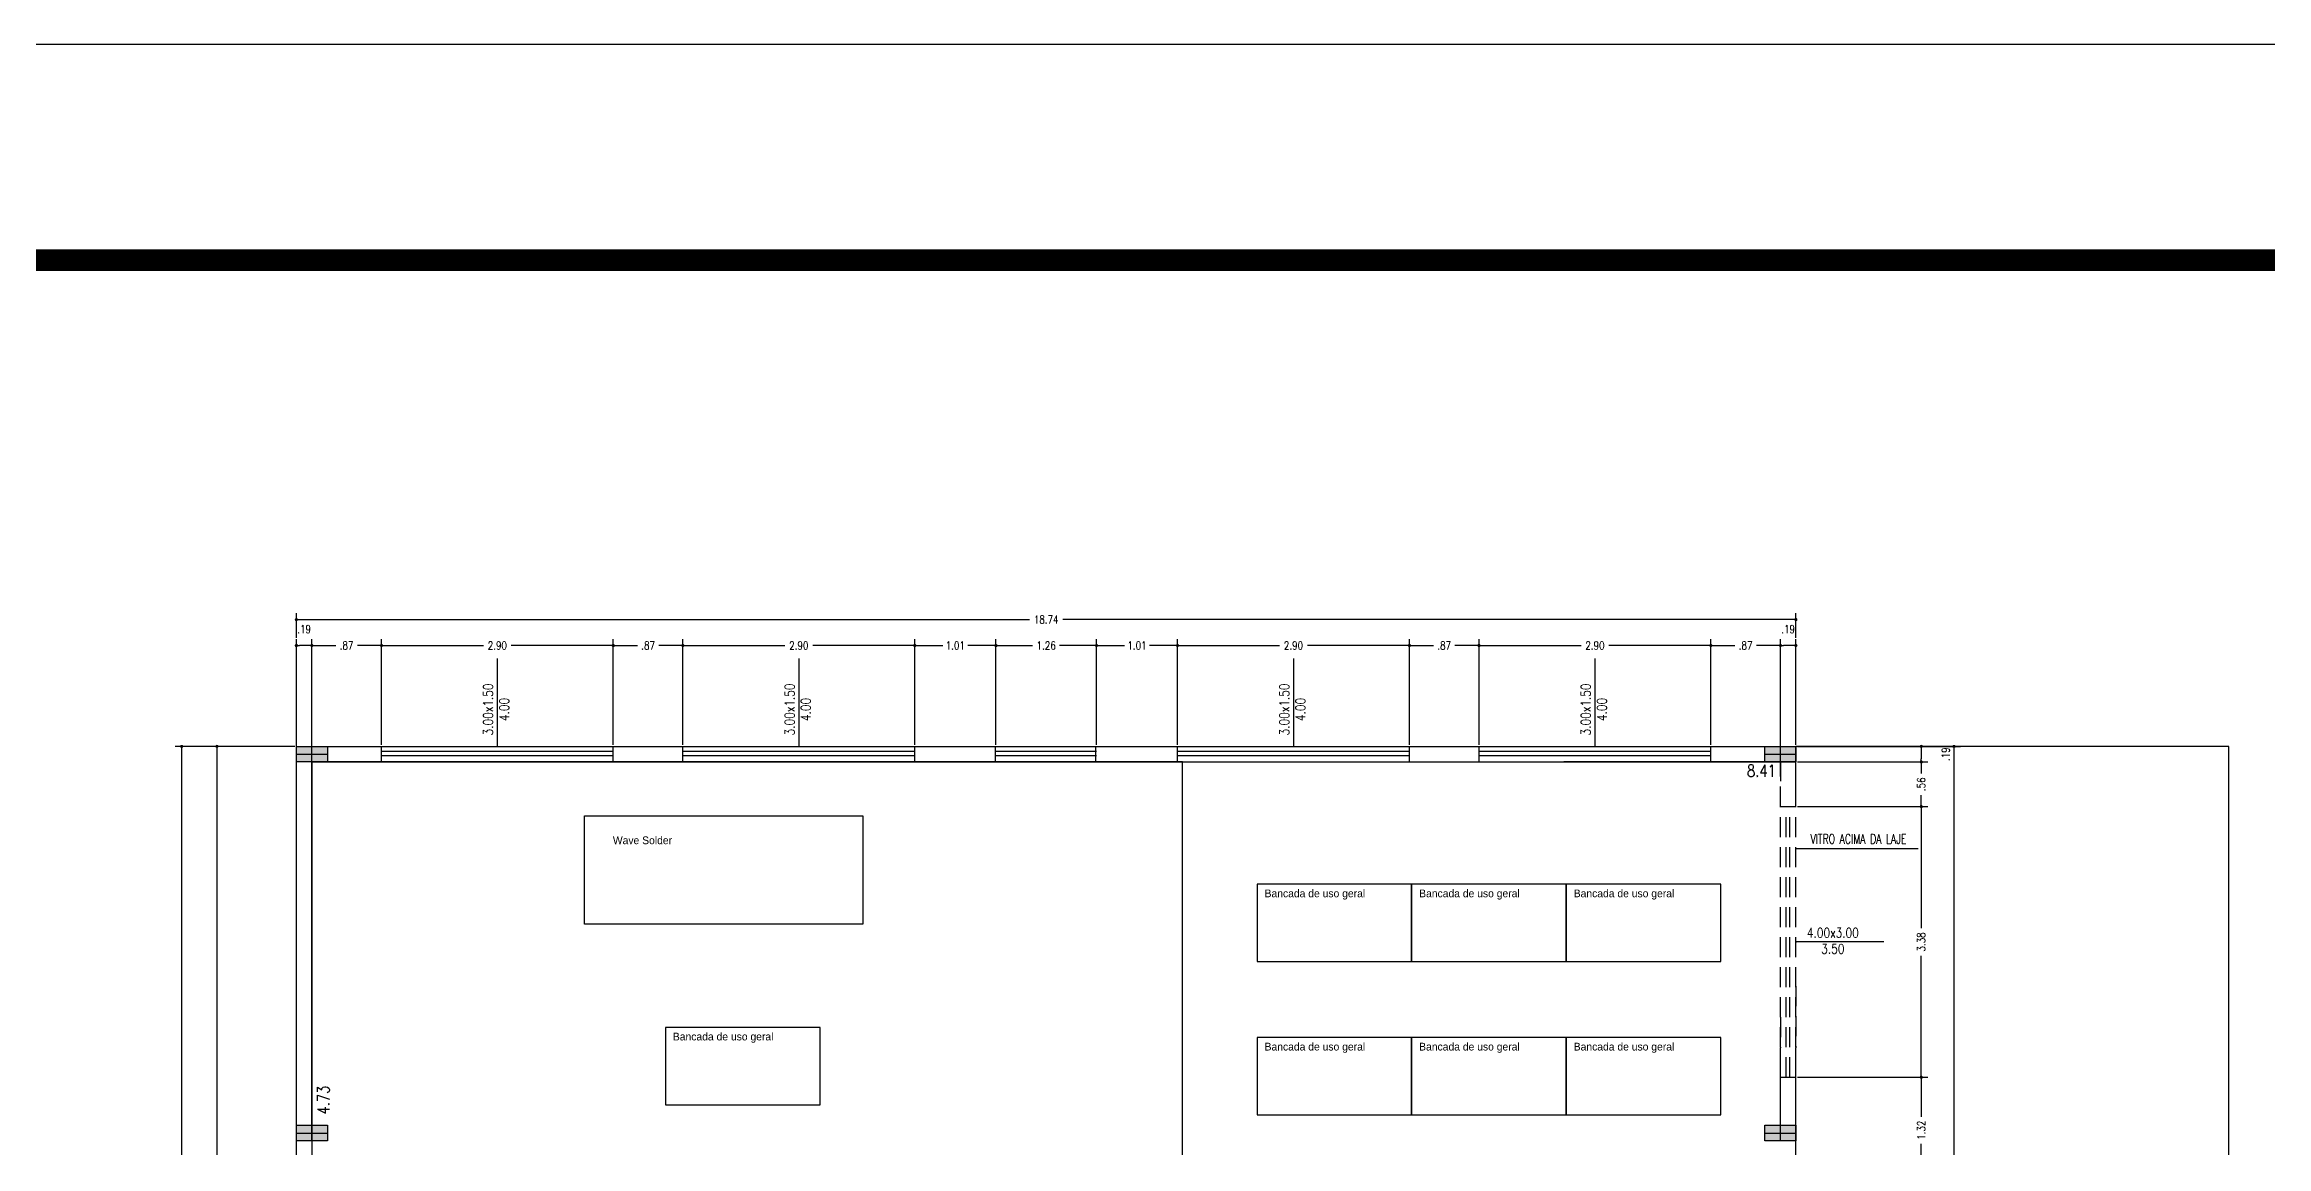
# Model space of a CAD drawing. Extents: x -4780 to 4154, y -1673 to 3208.
# Drawn here: x 884.81 to 912.58, y -439.32 to -425.55 of the extents above; entities that cross this region are included whole.
import ezdxf
from ezdxf.enums import TextEntityAlignment as Align

# ---------------------------------------------------------------- set-up
doc = ezdxf.new("R2010")
doc.units = 0
doc.header["$MEASUREMENT"] = 0
doc.header["$PDMODE"] = 34
doc.linetypes.add('HIDDEN', pattern=[0.375, 0.25, -0.125])
for name, color, linetype in [('ARQ-FOLHA', 7, 'Continuous'), ('COTAS', 5, 'Continuous'), ('FUND-ESTACA20T', 30, 'Continuous'), ('MAQUINAS', 7, 'Continuous'), ('PENA01', 1, 'Continuous'), ('PENA02', 2, 'Continuous'), ('pena06', 4, 'Continuous'), ('VERMELHA', 10, 'Continuous')]:
    doc.layers.add(name, color=color, linetype=linetype)
doc.styles.add('CALIXTO', font='txt')
doc.styles.add('ROMANS', font='romand.shx', dxfattribs={"width": 0.8})
doc.dimstyles.new('CORTE100', dxfattribs={"dimtxt": 0.1, "dimasz": 0.04, "dimexe": 0.08, "dimexo": 0.02, "dimgap": 0.05, "dimtad": 0, "dimzin": 4, "dimdsep": 46, "dimtxsty": 'ROMANS', "dimblk1": 'DOT', "dimblk2": 'DOT', "dimsah": 1, "dimcen": 0.09, "dimclrd": 30, "dimclre": 30, "dimclrt": 5, "dimadec": 0, "dimazin": 0, "dimtfac": 1, "dimtofl": 0, "dimtmove": 2, "dimatfit": 3, "dimldrblk": 'DOT', "dimfxl": 1, "dimtolj": 1, "dimtzin": 0, "dimarcsym": 0})
doc.dimstyles.new('INTERNA', dxfattribs={"dimscale": 0, "dimtxt": 0.15, "dimasz": 0.1, "dimexe": 0.1, "dimexo": 0.16, "dimgap": 0.09, "dimtad": 1, "dimzin": 4, "dimdsep": 46, "dimtxsty": 'ROMANS', "dimblk1": 'OBLIQUE', "dimblk2": 'OBLIQUE', "dimsah": 1, "dimcen": 0.09, "dimse1": 1, "dimse2": 1, "dimsd1": 1, "dimsd2": 1, "dimclrd": 4, "dimclre": 4, "dimadec": 0, "dimazin": 0, "dimtfac": 0.666667, "dimtofl": 0, "dimtmove": 2, "dimatfit": 3, "dimldrblk": 'OBLIQUE', "dimfxl": 1, "dimtolj": 1, "dimtzin": 0, "dimarcsym": 0})

# ---------------------------------------------------------------- blocks, each defined once
blk = doc.blocks.new('DOT')
at = {"layer": 'PENA01', "color": 0, "linetype": 'ByBlock'}
blk.add_line((-0.5, 0), (-1, 0), dxfattribs=at)
at = {"layer": 'PENA01', "color": 0, "linetype": 'ByBlock', "const_width": 0.5}
blk.add_lwpolyline([(-0.25, 0, 1), (0.25, 0, 1)], format="xyb", close=True, dxfattribs=at)
blk = doc.blocks.new('*D466')
at = {"layer": 'COTAS', "color": 30, "linetype": 'Continuous', "lineweight": -2, "transparency": 16777216}
for p, q in [((887.937, -434.325), (886.884, -434.325)), ((886.964, -434.365), (886.964, -448.605)), ((886.964, -463.268), (886.964, -449.029)), ((887.937, -463.308), (886.884, -463.308))]:
    blk.add_line(p, q, dxfattribs=at)
at = {"layer": 'DEFPOINTS', "color": 0, "linetype": 'Continuous', "transparency": 16777216}
for p in [(887.957, -434.325), (886.964, -463.308), (887.957, -463.308)]:
    blk.add_point(p, dxfattribs=at)
at = {"layer": 'COTAS', "color": 30, "linetype": 'Continuous', "lineweight": -2, "transparency": 16777216, "xscale": 0.04, "yscale": 0.04, "zscale": 0.04}
for p, rotation in [((886.964, -434.325), 90), ((886.964, -463.308), 270)]:
    blk.add_blockref('DOT', p, dxfattribs=dict(at, rotation=rotation))
at = {"layer": 'COTAS', "color": 5, "linetype": 'Continuous', "transparency": 16777216, "insert": (886.964, -448.817), "char_height": 0.1, "attachment_point": 5, "rotation": 90, "style": 'ROMANS'}
blk.add_mtext('\\A1;28.98', dxfattribs=at)
blk = doc.blocks.new('*D400')
at = {"color": 30, "linetype": 'Continuous', "lineweight": -2, "transparency": 16777216}
for p, q in [((887.957, -434.498), (887.957, -432.984)), ((888.151, -434.498), (888.151, -432.984)), ((888.111, -433.064), (887.997, -433.064))]:
    blk.add_line(p, q, dxfattribs=at)
at = {"layer": 'DEFPOINTS', "color": 0, "linetype": 'Continuous', "transparency": 16777216}
for p in [(887.957, -433.064), (887.957, -434.518), (888.151, -434.518)]:
    blk.add_point(p, dxfattribs=at)
at = {"color": 30, "linetype": 'Continuous', "lineweight": -2, "transparency": 16777216, "xscale": 0.04, "yscale": 0.04, "zscale": 0.04, "rotation": 180}
blk.add_blockref('DOT', (887.957, -433.064), dxfattribs=at)
at = {"color": 30, "linetype": 'Continuous', "lineweight": -2, "transparency": 16777216, "xscale": 0.04, "yscale": 0.04, "zscale": 0.04}
blk.add_blockref('DOT', (888.151, -433.064), dxfattribs=at)
at = {"color": 5, "linetype": 'Continuous', "transparency": 16777216, "insert": (888.054, -432.859), "char_height": 0.1, "attachment_point": 5, "style": 'ROMANS'}
blk.add_mtext('\\A1;.19', dxfattribs=at)
blk = doc.blocks.new('*D401')
at = {"color": 30, "linetype": 'Continuous', "lineweight": -2, "transparency": 16777216}
for p, q in [((888.151, -434.305), (888.151, -432.984)), ((889.02, -434.305), (889.02, -432.984)), ((888.191, -433.064), (888.451, -433.064)), ((888.98, -433.064), (888.719, -433.064))]:
    blk.add_line(p, q, dxfattribs=at)
at = {"layer": 'DEFPOINTS', "color": 0, "linetype": 'Continuous', "transparency": 16777216}
for p in [(888.151, -433.064), (888.151, -434.325), (889.02, -434.325)]:
    blk.add_point(p, dxfattribs=at)
at = {"color": 30, "linetype": 'Continuous', "lineweight": -2, "transparency": 16777216, "xscale": 0.04, "yscale": 0.04, "zscale": 0.04, "rotation": 180}
blk.add_blockref('DOT', (888.151, -433.064), dxfattribs=at)
at = {"color": 30, "linetype": 'Continuous', "lineweight": -2, "transparency": 16777216, "xscale": 0.04, "yscale": 0.04, "zscale": 0.04}
blk.add_blockref('DOT', (889.02, -433.064), dxfattribs=at)
at = {"color": 5, "linetype": 'Continuous', "transparency": 16777216, "insert": (888.585, -433.064), "char_height": 0.1, "attachment_point": 5, "style": 'ROMANS'}
blk.add_mtext('\\A1;.87', dxfattribs=at)
blk = doc.blocks.new('*D402')
at = {"color": 30, "linetype": 'Continuous', "lineweight": -2, "transparency": 16777216}
for p, q in [((889.02, -434.286), (889.02, -432.984)), ((891.918, -434.286), (891.918, -432.984)), ((889.06, -433.064), (890.295, -433.064)), ((891.878, -433.064), (890.643, -433.064))]:
    blk.add_line(p, q, dxfattribs=at)
at = {"layer": 'DEFPOINTS', "color": 0, "linetype": 'Continuous', "transparency": 16777216}
for p in [(891.918, -433.064), (889.02, -434.306), (891.918, -434.306)]:
    blk.add_point(p, dxfattribs=at)
at = {"color": 30, "linetype": 'Continuous', "lineweight": -2, "transparency": 16777216, "xscale": 0.04, "yscale": 0.04, "zscale": 0.04, "rotation": 180}
blk.add_blockref('DOT', (889.02, -433.064), dxfattribs=at)
at = {"color": 30, "linetype": 'Continuous', "lineweight": -2, "transparency": 16777216, "xscale": 0.04, "yscale": 0.04, "zscale": 0.04}
blk.add_blockref('DOT', (891.918, -433.064), dxfattribs=at)
at = {"color": 5, "linetype": 'Continuous', "transparency": 16777216, "insert": (890.469, -433.064), "char_height": 0.1, "attachment_point": 5, "style": 'ROMANS'}
blk.add_mtext('\\A1;2.90', dxfattribs=at)
blk = doc.blocks.new('*D403')
at = {"color": 30, "linetype": 'Continuous', "lineweight": -2, "transparency": 16777216}
for p, q in [((891.918, -434.305), (891.918, -432.984)), ((892.788, -434.305), (892.788, -432.984)), ((891.958, -433.064), (892.219, -433.064)), ((892.748, -433.064), (892.487, -433.064))]:
    blk.add_line(p, q, dxfattribs=at)
at = {"layer": 'DEFPOINTS', "color": 0, "linetype": 'Continuous', "transparency": 16777216}
for p in [(891.918, -433.064), (891.918, -434.325), (892.788, -434.325)]:
    blk.add_point(p, dxfattribs=at)
at = {"color": 30, "linetype": 'Continuous', "lineweight": -2, "transparency": 16777216, "xscale": 0.04, "yscale": 0.04, "zscale": 0.04, "rotation": 180}
blk.add_blockref('DOT', (891.918, -433.064), dxfattribs=at)
at = {"color": 30, "linetype": 'Continuous', "lineweight": -2, "transparency": 16777216, "xscale": 0.04, "yscale": 0.04, "zscale": 0.04}
blk.add_blockref('DOT', (892.788, -433.064), dxfattribs=at)
at = {"color": 5, "linetype": 'Continuous', "transparency": 16777216, "insert": (892.353, -433.064), "char_height": 0.1, "attachment_point": 5, "style": 'ROMANS'}
blk.add_mtext('\\A1;.87', dxfattribs=at)
blk = doc.blocks.new('*D404')
at = {"color": 30, "linetype": 'Continuous', "lineweight": -2, "transparency": 16777216}
for p, q in [((892.788, -434.305), (892.788, -432.984)), ((895.686, -434.305), (895.686, -432.984)), ((892.828, -433.064), (894.063, -433.064)), ((895.646, -433.064), (894.411, -433.064))]:
    blk.add_line(p, q, dxfattribs=at)
at = {"layer": 'DEFPOINTS', "color": 0, "linetype": 'Continuous', "transparency": 16777216}
for p in [(895.686, -433.064), (892.788, -434.325), (895.686, -434.325)]:
    blk.add_point(p, dxfattribs=at)
at = {"color": 30, "linetype": 'Continuous', "lineweight": -2, "transparency": 16777216, "xscale": 0.04, "yscale": 0.04, "zscale": 0.04, "rotation": 180}
blk.add_blockref('DOT', (892.788, -433.064), dxfattribs=at)
at = {"color": 30, "linetype": 'Continuous', "lineweight": -2, "transparency": 16777216, "xscale": 0.04, "yscale": 0.04, "zscale": 0.04}
blk.add_blockref('DOT', (895.686, -433.064), dxfattribs=at)
at = {"color": 5, "linetype": 'Continuous', "transparency": 16777216, "insert": (894.237, -433.064), "char_height": 0.1, "attachment_point": 5, "style": 'ROMANS'}
blk.add_mtext('\\A1;2.90', dxfattribs=at)
blk = doc.blocks.new('*D405')
at = {"color": 30, "linetype": 'Continuous', "lineweight": -2, "transparency": 16777216}
for p, q in [((895.686, -434.305), (895.686, -432.984)), ((896.701, -434.305), (896.701, -432.984)), ((895.726, -433.064), (896.037, -433.064)), ((896.661, -433.064), (896.35, -433.064))]:
    blk.add_line(p, q, dxfattribs=at)
at = {"layer": 'DEFPOINTS', "color": 0, "linetype": 'Continuous', "transparency": 16777216}
for p in [(895.686, -433.064), (895.686, -434.325), (896.701, -434.325)]:
    blk.add_point(p, dxfattribs=at)
at = {"color": 30, "linetype": 'Continuous', "lineweight": -2, "transparency": 16777216, "xscale": 0.04, "yscale": 0.04, "zscale": 0.04, "rotation": 180}
blk.add_blockref('DOT', (895.686, -433.064), dxfattribs=at)
at = {"color": 30, "linetype": 'Continuous', "lineweight": -2, "transparency": 16777216, "xscale": 0.04, "yscale": 0.04, "zscale": 0.04}
blk.add_blockref('DOT', (896.701, -433.064), dxfattribs=at)
at = {"color": 5, "linetype": 'Continuous', "transparency": 16777216, "insert": (896.193, -433.064), "char_height": 0.1, "attachment_point": 5, "style": 'ROMANS'}
blk.add_mtext('\\A1;1.01', dxfattribs=at)
blk = doc.blocks.new('*D406')
at = {"color": 30, "linetype": 'Continuous', "lineweight": -2, "transparency": 16777216}
for p, q in [((896.701, -434.286), (896.701, -432.984)), ((897.957, -434.286), (897.957, -432.984)), ((896.741, -433.064), (897.16, -433.064)), ((897.917, -433.064), (897.497, -433.064))]:
    blk.add_line(p, q, dxfattribs=at)
at = {"layer": 'DEFPOINTS', "color": 0, "linetype": 'Continuous', "transparency": 16777216}
for p in [(897.957, -433.064), (896.701, -434.306), (897.957, -434.306)]:
    blk.add_point(p, dxfattribs=at)
at = {"color": 30, "linetype": 'Continuous', "lineweight": -2, "transparency": 16777216, "xscale": 0.04, "yscale": 0.04, "zscale": 0.04, "rotation": 180}
blk.add_blockref('DOT', (896.701, -433.064), dxfattribs=at)
at = {"color": 30, "linetype": 'Continuous', "lineweight": -2, "transparency": 16777216, "xscale": 0.04, "yscale": 0.04, "zscale": 0.04}
blk.add_blockref('DOT', (897.957, -433.064), dxfattribs=at)
at = {"color": 5, "linetype": 'Continuous', "transparency": 16777216, "insert": (897.329, -433.064), "char_height": 0.1, "attachment_point": 5, "style": 'ROMANS'}
blk.add_mtext('\\A1;1.26', dxfattribs=at)
blk = doc.blocks.new('*D407')
at = {"color": 30, "linetype": 'Continuous', "lineweight": -2, "transparency": 16777216}
for p, q in [((897.957, -434.305), (897.957, -432.984)), ((898.971, -434.305), (898.971, -432.984)), ((897.997, -433.064), (898.307, -433.064)), ((898.931, -433.064), (898.62, -433.064))]:
    blk.add_line(p, q, dxfattribs=at)
at = {"layer": 'DEFPOINTS', "color": 0, "linetype": 'Continuous', "transparency": 16777216}
for p in [(897.957, -433.064), (897.957, -434.325), (898.971, -434.325)]:
    blk.add_point(p, dxfattribs=at)
at = {"color": 30, "linetype": 'Continuous', "lineweight": -2, "transparency": 16777216, "xscale": 0.04, "yscale": 0.04, "zscale": 0.04, "rotation": 180}
blk.add_blockref('DOT', (897.957, -433.064), dxfattribs=at)
at = {"color": 30, "linetype": 'Continuous', "lineweight": -2, "transparency": 16777216, "xscale": 0.04, "yscale": 0.04, "zscale": 0.04}
blk.add_blockref('DOT', (898.971, -433.064), dxfattribs=at)
at = {"color": 5, "linetype": 'Continuous', "transparency": 16777216, "insert": (898.464, -433.064), "char_height": 0.1, "attachment_point": 5, "style": 'ROMANS'}
blk.add_mtext('\\A1;1.01', dxfattribs=at)
blk = doc.blocks.new('*D408')
at = {"color": 30, "linetype": 'Continuous', "lineweight": -2, "transparency": 16777216}
for p, q in [((898.971, -434.305), (898.971, -432.984)), ((901.869, -434.305), (901.869, -432.984)), ((899.011, -433.064), (900.246, -433.064)), ((901.829, -433.064), (900.594, -433.064))]:
    blk.add_line(p, q, dxfattribs=at)
at = {"layer": 'DEFPOINTS', "color": 0, "linetype": 'Continuous', "transparency": 16777216}
for p in [(898.971, -433.064), (898.971, -434.325), (901.869, -434.325)]:
    blk.add_point(p, dxfattribs=at)
at = {"color": 30, "linetype": 'Continuous', "lineweight": -2, "transparency": 16777216, "xscale": 0.04, "yscale": 0.04, "zscale": 0.04, "rotation": 180}
blk.add_blockref('DOT', (898.971, -433.064), dxfattribs=at)
at = {"color": 30, "linetype": 'Continuous', "lineweight": -2, "transparency": 16777216, "xscale": 0.04, "yscale": 0.04, "zscale": 0.04}
blk.add_blockref('DOT', (901.869, -433.064), dxfattribs=at)
at = {"color": 5, "linetype": 'Continuous', "transparency": 16777216, "insert": (900.42, -433.064), "char_height": 0.1, "attachment_point": 5, "style": 'ROMANS'}
blk.add_mtext('\\A1;2.90', dxfattribs=at)
blk = doc.blocks.new('*D409')
at = {"color": 30, "linetype": 'Continuous', "lineweight": -2, "transparency": 16777216}
for p, q in [((901.869, -434.305), (901.869, -432.984)), ((902.739, -434.305), (902.739, -432.984)), ((901.909, -433.064), (902.17, -433.064)), ((902.699, -433.064), (902.438, -433.064))]:
    blk.add_line(p, q, dxfattribs=at)
at = {"layer": 'DEFPOINTS', "color": 0, "linetype": 'Continuous', "transparency": 16777216}
for p in [(901.869, -433.064), (901.869, -434.325), (902.739, -434.325)]:
    blk.add_point(p, dxfattribs=at)
at = {"color": 30, "linetype": 'Continuous', "lineweight": -2, "transparency": 16777216, "xscale": 0.04, "yscale": 0.04, "zscale": 0.04, "rotation": 180}
blk.add_blockref('DOT', (901.869, -433.064), dxfattribs=at)
at = {"color": 30, "linetype": 'Continuous', "lineweight": -2, "transparency": 16777216, "xscale": 0.04, "yscale": 0.04, "zscale": 0.04}
blk.add_blockref('DOT', (902.739, -433.064), dxfattribs=at)
at = {"color": 5, "linetype": 'Continuous', "transparency": 16777216, "insert": (902.304, -433.064), "char_height": 0.1, "attachment_point": 5, "style": 'ROMANS'}
blk.add_mtext('\\A1;.87', dxfattribs=at)
blk = doc.blocks.new('*D410')
at = {"color": 30, "linetype": 'Continuous', "lineweight": -2, "transparency": 16777216}
for p, q in [((902.739, -434.305), (902.739, -432.984)), ((905.637, -434.305), (905.637, -432.984)), ((902.779, -433.064), (904.014, -433.064)), ((905.597, -433.064), (904.362, -433.064))]:
    blk.add_line(p, q, dxfattribs=at)
at = {"layer": 'DEFPOINTS', "color": 0, "linetype": 'Continuous', "transparency": 16777216}
for p in [(905.637, -433.064), (902.739, -434.325), (905.637, -434.325)]:
    blk.add_point(p, dxfattribs=at)
at = {"color": 30, "linetype": 'Continuous', "lineweight": -2, "transparency": 16777216, "xscale": 0.04, "yscale": 0.04, "zscale": 0.04, "rotation": 180}
blk.add_blockref('DOT', (902.739, -433.064), dxfattribs=at)
at = {"color": 30, "linetype": 'Continuous', "lineweight": -2, "transparency": 16777216, "xscale": 0.04, "yscale": 0.04, "zscale": 0.04}
blk.add_blockref('DOT', (905.637, -433.064), dxfattribs=at)
at = {"color": 5, "linetype": 'Continuous', "transparency": 16777216, "insert": (904.188, -433.064), "char_height": 0.1, "attachment_point": 5, "style": 'ROMANS'}
blk.add_mtext('\\A1;2.90', dxfattribs=at)
blk = doc.blocks.new('*D411')
at = {"color": 30, "linetype": 'Continuous', "lineweight": -2, "transparency": 16777216}
for p, q in [((905.637, -434.305), (905.637, -432.984)), ((906.507, -434.498), (906.507, -432.984)), ((905.677, -433.064), (905.938, -433.064)), ((906.467, -433.064), (906.206, -433.064))]:
    blk.add_line(p, q, dxfattribs=at)
at = {"layer": 'DEFPOINTS', "color": 0, "linetype": 'Continuous', "transparency": 16777216}
for p in [(906.507, -433.064), (905.637, -434.325), (906.507, -434.518)]:
    blk.add_point(p, dxfattribs=at)
at = {"color": 30, "linetype": 'Continuous', "lineweight": -2, "transparency": 16777216, "xscale": 0.04, "yscale": 0.04, "zscale": 0.04, "rotation": 180}
blk.add_blockref('DOT', (905.637, -433.064), dxfattribs=at)
at = {"color": 30, "linetype": 'Continuous', "lineweight": -2, "transparency": 16777216, "xscale": 0.04, "yscale": 0.04, "zscale": 0.04}
blk.add_blockref('DOT', (906.507, -433.064), dxfattribs=at)
at = {"color": 5, "linetype": 'Continuous', "transparency": 16777216, "insert": (906.072, -433.064), "char_height": 0.1, "attachment_point": 5, "style": 'ROMANS'}
blk.add_mtext('\\A1;.87', dxfattribs=at)
blk = doc.blocks.new('*D412')
at = {"color": 30, "linetype": 'Continuous', "lineweight": -2, "transparency": 16777216}
for p, q in [((906.507, -434.305), (906.507, -432.984)), ((906.7, -434.305), (906.7, -432.984)), ((906.66, -433.064), (906.547, -433.064))]:
    blk.add_line(p, q, dxfattribs=at)
at = {"layer": 'DEFPOINTS', "color": 0, "linetype": 'Continuous', "transparency": 16777216}
for p in [(906.507, -433.064), (906.507, -434.325), (906.7, -434.325)]:
    blk.add_point(p, dxfattribs=at)
at = {"color": 30, "linetype": 'Continuous', "lineweight": -2, "transparency": 16777216, "xscale": 0.04, "yscale": 0.04, "zscale": 0.04, "rotation": 180}
blk.add_blockref('DOT', (906.507, -433.064), dxfattribs=at)
at = {"color": 30, "linetype": 'Continuous', "lineweight": -2, "transparency": 16777216, "xscale": 0.04, "yscale": 0.04, "zscale": 0.04}
blk.add_blockref('DOT', (906.7, -433.064), dxfattribs=at)
at = {"color": 5, "linetype": 'Continuous', "transparency": 16777216, "insert": (906.603, -432.859), "char_height": 0.1, "attachment_point": 5, "style": 'ROMANS'}
blk.add_mtext('\\A1;.19', dxfattribs=at)
blk = doc.blocks.new('*D413')
at = {"color": 30, "linetype": 'Continuous', "lineweight": -2, "transparency": 16777216}
for p, q in [((887.957, -432.967), (887.957, -432.66)), ((906.7, -432.967), (906.7, -432.66)), ((887.997, -432.74), (897.12, -432.74)), ((906.66, -432.74), (897.537, -432.74))]:
    blk.add_line(p, q, dxfattribs=at)
at = {"layer": 'DEFPOINTS', "color": 0, "linetype": 'Continuous', "transparency": 16777216}
for p in [(887.957, -432.987), (906.7, -432.74), (906.7, -432.987)]:
    blk.add_point(p, dxfattribs=at)
at = {"color": 30, "linetype": 'Continuous', "lineweight": -2, "transparency": 16777216, "xscale": 0.04, "yscale": 0.04, "zscale": 0.04, "rotation": 180}
blk.add_blockref('DOT', (887.957, -432.74), dxfattribs=at)
at = {"color": 30, "linetype": 'Continuous', "lineweight": -2, "transparency": 16777216, "xscale": 0.04, "yscale": 0.04, "zscale": 0.04}
blk.add_blockref('DOT', (906.7, -432.74), dxfattribs=at)
at = {"color": 5, "linetype": 'Continuous', "transparency": 16777216, "insert": (897.329, -432.74), "char_height": 0.1, "attachment_point": 5, "style": 'ROMANS'}
blk.add_mtext('\\A1;18.74', dxfattribs=at)
blk = doc.blocks.new('*D415')
at = {"color": 30, "linetype": 'Continuous', "lineweight": -2, "transparency": 16777216}
for p, q in [((886.944, -434.325), (886.443, -434.325)), ((886.523, -434.365), (886.523, -453.628)), ((886.523, -473.316), (886.523, -454.052)), ((886.944, -473.356), (886.443, -473.356))]:
    blk.add_line(p, q, dxfattribs=at)
at = {"layer": 'DEFPOINTS', "color": 0, "linetype": 'Continuous', "transparency": 16777216}
for p in [(886.523, -434.325), (886.964, -434.325), (886.964, -473.356)]:
    blk.add_point(p, dxfattribs=at)
at = {"color": 30, "linetype": 'Continuous', "lineweight": -2, "transparency": 16777216, "xscale": 0.04, "yscale": 0.04, "zscale": 0.04}
for p, rotation in [((886.523, -434.325), 90), ((886.523, -473.356), 270)]:
    blk.add_blockref('DOT', p, dxfattribs=dict(at, rotation=rotation))
at = {"color": 5, "linetype": 'Continuous', "transparency": 16777216, "insert": (886.523, -453.84), "char_height": 0.1, "attachment_point": 5, "rotation": 90, "style": 'ROMANS'}
blk.add_mtext('\\A1;39.03', dxfattribs=at)
blk = doc.blocks.new('*D416')
at = {"color": 30, "linetype": 'Continuous', "lineweight": -2, "transparency": 16777216}
for p, q in [((906.72, -434.325), (908.347, -434.325)), ((908.267, -434.365), (908.267, -434.478)), ((906.72, -434.518), (908.347, -434.518))]:
    blk.add_line(p, q, dxfattribs=at)
at = {"layer": 'DEFPOINTS', "color": 0, "linetype": 'Continuous', "transparency": 16777216}
for p in [(906.7, -434.325), (906.7, -434.518), (908.267, -434.518)]:
    blk.add_point(p, dxfattribs=at)
at = {"color": 30, "linetype": 'Continuous', "lineweight": -2, "transparency": 16777216, "xscale": 0.04, "yscale": 0.04, "zscale": 0.04}
for p, rotation in [((908.267, -434.325), 90), ((908.267, -434.518), 270)]:
    blk.add_blockref('DOT', p, dxfattribs=dict(at, rotation=rotation))
at = {"color": 5, "linetype": 'Continuous', "transparency": 16777216, "insert": (908.572, -434.422), "char_height": 0.1, "attachment_point": 5, "rotation": 90, "style": 'ROMANS'}
blk.add_mtext('\\A1;.19', dxfattribs=at)
blk = doc.blocks.new('*D417')
at = {"color": 30, "linetype": 'Continuous', "lineweight": -2, "transparency": 16777216}
for p, q in [((906.72, -434.518), (908.347, -434.518)), ((908.267, -434.558), (908.267, -434.664)), ((908.267, -435.037), (908.267, -434.932)), ((906.72, -435.077), (908.347, -435.077))]:
    blk.add_line(p, q, dxfattribs=at)
at = {"layer": 'DEFPOINTS', "color": 0, "linetype": 'Continuous', "transparency": 16777216}
for p in [(906.7, -434.518), (908.267, -434.518), (906.7, -435.077)]:
    blk.add_point(p, dxfattribs=at)
at = {"color": 30, "linetype": 'Continuous', "lineweight": -2, "transparency": 16777216, "xscale": 0.04, "yscale": 0.04, "zscale": 0.04}
for p, rotation in [((908.267, -434.518), 90), ((908.267, -435.077), 270)]:
    blk.add_blockref('DOT', p, dxfattribs=dict(at, rotation=rotation))
at = {"color": 5, "linetype": 'Continuous', "transparency": 16777216, "insert": (908.267, -434.798), "char_height": 0.1, "attachment_point": 5, "rotation": 90, "style": 'ROMANS'}
blk.add_mtext('\\A1;.56', dxfattribs=at)
blk = doc.blocks.new('*D418')
at = {"color": 30, "linetype": 'Continuous', "lineweight": -2, "transparency": 16777216}
for p, q in [((906.739, -435.077), (908.347, -435.077)), ((908.267, -435.117), (908.267, -436.594)), ((908.267, -438.419), (908.267, -436.942)), ((906.72, -438.459), (908.347, -438.459))]:
    blk.add_line(p, q, dxfattribs=at)
at = {"layer": 'DEFPOINTS', "color": 0, "linetype": 'Continuous', "transparency": 16777216}
for p in [(906.719, -435.077), (908.267, -435.077), (906.7, -438.459)]:
    blk.add_point(p, dxfattribs=at)
at = {"color": 30, "linetype": 'Continuous', "lineweight": -2, "transparency": 16777216, "xscale": 0.04, "yscale": 0.04, "zscale": 0.04}
for p, rotation in [((908.267, -435.077), 90), ((908.267, -438.459), 270)]:
    blk.add_blockref('DOT', p, dxfattribs=dict(at, rotation=rotation))
at = {"color": 5, "linetype": 'Continuous', "transparency": 16777216, "insert": (908.267, -436.768), "char_height": 0.1, "attachment_point": 5, "rotation": 90, "style": 'ROMANS'}
blk.add_mtext('\\A1;3.38', dxfattribs=at)
blk = doc.blocks.new('*D419')
at = {"color": 30, "linetype": 'Continuous', "lineweight": -2, "transparency": 16777216}
for p, q in [((906.739, -438.459), (908.347, -438.459)), ((908.267, -438.499), (908.267, -438.953)), ((908.267, -439.743), (908.267, -439.289)), ((906.72, -439.783), (908.347, -439.783))]:
    blk.add_line(p, q, dxfattribs=at)
at = {"layer": 'DEFPOINTS', "color": 0, "linetype": 'Continuous', "transparency": 16777216}
for p in [(906.719, -438.459), (908.267, -438.459), (906.7, -439.783)]:
    blk.add_point(p, dxfattribs=at)
at = {"color": 30, "linetype": 'Continuous', "lineweight": -2, "transparency": 16777216, "xscale": 0.04, "yscale": 0.04, "zscale": 0.04}
for p, rotation in [((908.267, -438.459), 90), ((908.267, -439.783), 270)]:
    blk.add_blockref('DOT', p, dxfattribs=dict(at, rotation=rotation))
at = {"color": 5, "linetype": 'Continuous', "transparency": 16777216, "insert": (908.267, -439.121), "char_height": 0.1, "attachment_point": 5, "rotation": 90, "style": 'ROMANS'}
blk.add_mtext('\\A1;1.32', dxfattribs=at)
blk = doc.blocks.new('*D435')
at = {"color": 30, "linetype": 'Continuous', "lineweight": -2, "transparency": 16777216}
for p, q in [((908.287, -434.325), (908.756, -434.325)), ((908.676, -434.365), (908.676, -453.628)), ((908.676, -473.316), (908.676, -454.052)), ((908.287, -473.356), (908.756, -473.356))]:
    blk.add_line(p, q, dxfattribs=at)
at = {"layer": 'DEFPOINTS', "color": 0, "linetype": 'Continuous', "transparency": 16777216}
for p in [(908.267, -434.325), (908.267, -473.356), (908.676, -473.356)]:
    blk.add_point(p, dxfattribs=at)
at = {"color": 30, "linetype": 'Continuous', "lineweight": -2, "transparency": 16777216, "xscale": 0.04, "yscale": 0.04, "zscale": 0.04}
for p, rotation in [((908.676, -434.325), 90), ((908.676, -473.356), 270)]:
    blk.add_blockref('DOT', p, dxfattribs=dict(at, rotation=rotation))
at = {"color": 5, "linetype": 'Continuous', "transparency": 16777216, "insert": (908.676, -453.84), "char_height": 0.1, "attachment_point": 5, "rotation": 90, "style": 'ROMANS'}
blk.add_mtext('\\A1;39.03', dxfattribs=at)
blk = doc.blocks.new('*D451')
at = {"layer": 'DEFPOINTS', "color": 0, "linetype": 'Continuous', "transparency": 16777216}
for p in [(898.101, -434.518), (906.507, -434.518), (906.507, -434.628)]:
    blk.add_point(p, dxfattribs=at)
at = {"layer": 'COTAS', "color": 0, "linetype": 'Continuous', "transparency": 16777216, "insert": (906.269, -434.628), "char_height": 0.15, "attachment_point": 5, "style": 'ROMANS'}
blk.add_mtext('\\A1;8.41', dxfattribs=at)
blk = doc.blocks.new('_OBLIQUE')
at = {"color": 0, "linetype": 'ByBlock'}
blk.add_line((-0.5, -0.5), (0.5, 0.5), dxfattribs=at)
blk = doc.blocks.new('*D452')
at = {"layer": 'DEFPOINTS', "color": 0, "linetype": 'Continuous', "transparency": 16777216}
for p in [(888.151, -434.518), (888.294, -434.518), (888.151, -439.252)]:
    blk.add_point(p, dxfattribs=at)
at = {"layer": 'COTAS', "color": 0, "linetype": 'Continuous', "transparency": 16777216, "insert": (888.294, -438.744), "char_height": 0.15, "attachment_point": 5, "rotation": 90, "style": 'ROMANS'}
blk.add_mtext('\\A1;4.73', dxfattribs=at)
blk = doc.blocks.new('FOLHA A3')
at = {"layer": 'ARQ-FOLHA'}
blk.add_line((420, 0), (0, 0), dxfattribs=at)
at = {"layer": 'ARQ-FOLHA', "const_width": 1}
blk.add_lwpolyline([(410, -10), (25, -10), (25, -287), (410, -287), (410, -10)], dxfattribs=at)

msp = doc.modelspace()

# ---------------------------------------------------------------- hatches: boundary and pattern name
at = {"layer": 'FUND-ESTACA20T', "linetype": 'Continuous'}
h = msp.add_hatch(color=256, dxfattribs=at)
h.paths.add_polyline_path([(888.151, -434.325), (888.151, -434.422), (888.344, -434.422), (888.344, -434.325)])
h.paths.add_polyline_path([(888.151, -434.422), (888.151, -434.518), (888.344, -434.518), (888.344, -434.422)])
h.paths.add_polyline_path([(887.957, -434.422), (887.957, -434.518), (888.151, -434.518), (888.151, -434.422)])
h.paths.add_polyline_path([(887.957, -434.325), (887.957, -434.422), (888.151, -434.422), (888.151, -434.325)])
h = msp.add_hatch(color=256, dxfattribs=at)
h.paths.add_polyline_path([(906.507, -434.325), (906.507, -434.422), (906.7, -434.422), (906.7, -434.325)])
h.paths.add_polyline_path([(906.507, -434.422), (906.507, -434.518), (906.7, -434.518), (906.7, -434.422)])
h.paths.add_polyline_path([(906.313, -434.422), (906.313, -434.518), (906.507, -434.518), (906.507, -434.422)])
h.paths.add_polyline_path([(906.313, -434.325), (906.313, -434.422), (906.507, -434.422), (906.507, -434.325)])
h = msp.add_hatch(color=256, dxfattribs=at)
h.paths.add_polyline_path([(888.344, -439.059), (888.151, -439.059), (888.151, -439.156), (888.344, -439.156)])
h.paths.add_polyline_path([(888.344, -439.156), (888.151, -439.156), (888.151, -439.252), (888.344, -439.252)])
h.paths.add_polyline_path([(888.151, -439.156), (887.957, -439.156), (887.957, -439.252), (888.151, -439.252)])
h.paths.add_polyline_path([(888.151, -439.059), (887.957, -439.059), (887.957, -439.156), (888.151, -439.156)])
h = msp.add_hatch(color=256, dxfattribs=at)
h.paths.add_polyline_path([(906.507, -439.059), (906.507, -439.156), (906.7, -439.156), (906.7, -439.059)])
h.paths.add_polyline_path([(906.507, -439.156), (906.507, -439.252), (906.7, -439.252), (906.7, -439.156)])
h.paths.add_polyline_path([(906.313, -439.156), (906.313, -439.252), (906.507, -439.252), (906.507, -439.156)])
h.paths.add_polyline_path([(906.313, -439.059), (906.313, -439.156), (906.507, -439.156), (906.507, -439.059)])
at = {"layer": 'VERMELHA'}
for points in [[(890.458, -434.325, 1), (890.479, -434.325, 1)], [(894.226, -434.325, 1), (894.248, -434.325, 1)], [(900.409, -434.325, 1), (900.431, -434.325, 1)], [(904.177, -434.325, 1), (904.199, -434.325, 1)], [(897.318, -434.518, -1), (897.339, -434.518, -1)], [(906.7, -435.593, 1), (906.7, -435.615, 1)], [(906.7, -436.757, 1), (906.7, -436.779, 1)]]:
    msp.add_hatch(color=256, dxfattribs=at).paths.add_polyline_path(points)

# ---------------------------------------------------------------- linework, layer by layer
at = {"layer": 'FUND-ESTACA20T', "linetype": 'Continuous'}
for p, q in [((887.957, -434.325), (888.344, -434.325)), ((887.957, -434.518), (887.957, -434.325)), ((888.151, -434.518), (888.151, -434.325)), ((888.344, -434.325), (888.344, -434.518)), ((906.313, -434.325), (906.7, -434.325)), ((906.313, -434.518), (906.313, -434.325)), ((906.507, -434.518), (906.507, -434.325)), ((906.7, -434.325), (906.7, -434.518)), ((887.957, -434.422), (888.344, -434.422)), ((888.344, -434.518), (887.957, -434.518)), ((906.313, -434.422), (906.7, -434.422)), ((906.7, -434.518), (906.313, -434.518)), ((887.957, -439.059), (888.344, -439.059)), ((887.957, -439.252), (887.957, -439.059)), ((888.151, -439.252), (888.151, -439.059)), ((888.344, -439.059), (888.344, -439.252)), ((906.313, -439.059), (906.7, -439.059)), ((906.313, -439.252), (906.313, -439.059)), ((906.507, -439.252), (906.507, -439.059)), ((906.7, -439.059), (906.7, -439.252)), ((887.957, -439.156), (888.344, -439.156)), ((888.344, -439.252), (887.957, -439.252)), ((906.313, -439.156), (906.7, -439.156)), ((906.7, -439.252), (906.313, -439.252))]:
    msp.add_line(p, q, dxfattribs=at)
at = {"layer": 'MAQUINAS'}
for points in [[(888.15, -456.469), (899.034, -456.469), (899.034, -434.518), (888.15, -434.518)], [(891.558, -436.546), (891.558, -435.194), (895.036, -435.194), (895.036, -436.546)], [(899.965, -437.014), (901.897, -437.014), (901.897, -436.048), (899.965, -436.048)], [(901.897, -437.014), (903.83, -437.014), (903.83, -436.048), (901.897, -436.048)], [(903.83, -437.014), (905.762, -437.014), (905.762, -436.048), (903.83, -436.048)], [(892.569, -438.803), (894.502, -438.803), (894.502, -437.837), (892.569, -437.837)], [(899.965, -438.929), (901.897, -438.929), (901.897, -437.963), (899.965, -437.963)], [(901.897, -438.929), (903.83, -438.929), (903.83, -437.963), (901.897, -437.963)], [(903.83, -438.929), (905.762, -438.929), (905.762, -437.963), (903.83, -437.963)]]:
    msp.add_lwpolyline(points, close=True, dxfattribs=at)
at = {"layer": 'PENA01'}
for p, q in [((890.468, -433.225), (890.468, -434.336)), ((894.237, -433.225), (894.237, -434.336)), ((900.42, -433.225), (900.42, -434.336)), ((904.188, -433.225), (904.188, -434.336)), ((889.02, -434.325), (891.918, -434.325)), ((892.788, -434.325), (894.044, -434.325)), ((892.788, -434.325), (895.686, -434.325)), ((896.701, -434.325), (897.957, -434.325)), ((898.971, -434.325), (901.869, -434.325)), ((902.739, -434.325), (903.995, -434.325)), ((902.739, -434.325), (905.637, -434.325)), ((889.02, -434.518), (891.918, -434.518)), ((892.788, -434.518), (895.686, -434.518)), ((896.701, -434.518), (897.957, -434.518)), ((898.971, -434.518), (901.869, -434.518)), ((902.739, -434.518), (905.637, -434.518)), ((908.227, -435.604), (906.689, -435.604)), ((907.8, -436.768), (906.689, -436.768))]:
    msp.add_line(p, q, dxfattribs=at)
at = {"layer": 'PENA01', "linetype": 'HIDDEN'}
for p, q in [((906.507, -438.459), (906.507, -435.077)), ((906.7, -438.459), (906.7, -435.077))]:
    msp.add_line(p, q, dxfattribs=at)
at = {"layer": 'PENA02'}
for p, q in [((889.02, -434.385), (891.918, -434.385)), ((892.788, -434.385), (895.686, -434.385)), ((896.701, -434.385), (897.957, -434.385)), ((898.971, -434.385), (901.869, -434.385)), ((902.739, -434.385), (905.637, -434.385)), ((912.11, -434.325), (906.7, -434.325)), ((912.11, -478.186), (912.11, -434.325)), ((889.02, -434.44), (891.918, -434.44)), ((892.788, -434.44), (894.044, -434.44)), ((892.788, -434.44), (895.686, -434.44)), ((896.701, -434.44), (897.957, -434.44)), ((898.971, -434.44), (901.869, -434.44)), ((902.739, -434.44), (903.995, -434.44)), ((902.739, -434.44), (905.637, -434.44)), ((887.957, -439.156), (888.151, -439.156)), ((906.507, -439.156), (906.7, -439.156))]:
    msp.add_line(p, q, dxfattribs=at)
at = {"layer": 'PENA02', "linetype": 'HIDDEN'}
for p, q in [((906.577, -438.459), (906.577, -435.077)), ((906.626, -438.459), (906.626, -435.077))]:
    msp.add_line(p, q, dxfattribs=at)
at = {"layer": 'pena06'}
for p, q in [((887.957, -463.308), (887.957, -434.325)), ((887.957, -434.325), (889.02, -434.325)), ((889.02, -434.518), (889.02, -434.325)), ((891.918, -434.518), (891.918, -434.325)), ((891.918, -434.325), (892.788, -434.325)), ((892.788, -434.518), (892.788, -434.325)), ((895.686, -434.518), (895.686, -434.325)), ((895.686, -434.325), (896.701, -434.325)), ((896.694, -434.518), (896.694, -434.325)), ((897.949, -434.518), (897.949, -434.325)), ((897.957, -434.325), (906.7, -434.325)), ((898.971, -434.518), (898.971, -434.325)), ((901.869, -434.518), (901.869, -434.325)), ((902.739, -434.518), (902.739, -434.325)), ((905.637, -434.518), (905.637, -434.325)), ((906.7, -435.077), (906.7, -434.325)), ((888.151, -434.518), (889.02, -434.518)), ((888.151, -439.252), (888.151, -434.518)), ((891.918, -434.518), (892.788, -434.518)), ((895.686, -434.518), (896.694, -434.518)), ((897.949, -434.518), (903.801, -434.518)), ((905.396, -434.518), (903.801, -434.518)), ((903.801, -434.518), (905.396, -434.518)), ((906.7, -434.518), (905.396, -434.518)), ((905.396, -434.518), (906.7, -434.518)), ((906.507, -434.518), (906.507, -434.76)), ((906.507, -435.077), (906.7, -435.077)), ((906.507, -439.252), (906.507, -438.093)), ((906.7, -439.783), (906.7, -438.093)), ((906.507, -438.459), (906.7, -438.459))]:
    msp.add_line(p, q, dxfattribs=at)
at = {"layer": 'pena06', "linetype": 'HIDDEN'}
for p, q in [((906.507, -435.077), (906.507, -434.518)), ((906.7, -437.32), (906.7, -438.093)), ((906.507, -437.706), (906.507, -438.093))]:
    msp.add_line(p, q, dxfattribs=at)

# ---------------------------------------------------------------- block references
at = {"layer": 'ARQ-FOLHA', "xscale": 0.2695497287144296, "yscale": 0.2695497287144296, "zscale": 0.2695497287144296}
msp.add_blockref('FOLHA A3', (818.882, -425.554), dxfattribs=at)

# ---------------------------------------------------------------- texts
at = {"layer": 'COTAS', "style": 'ROMANS', "width": 0.7}
msp.add_text('VITRO ACIMA DA LAJE', height=0.12076, dxfattribs=at).set_placement((907.481, -435.48), align=Align.MIDDLE)
at = {"layer": 'COTAS', "char_height": 0.1208, "width": 1.67649, "attachment_point": 5, "rotation": 90, "style": 'ROMANS'}
for insert in [(890.454, -433.863), (894.223, -433.863), (900.406, -433.863), (904.174, -433.863)]:
    msp.add_mtext('3.00x1.50\\P4.00', dxfattribs=dict(at, insert=insert))
at = {"layer": 'COTAS', "insert": (907.162, -436.754), "char_height": 0.1208, "width": 1.67649, "attachment_point": 5, "style": 'ROMANS'}
msp.add_mtext('4.00x3.00\\P3.50', dxfattribs=at)
at = {"layer": 'MAQUINAS', "char_height": 0.09661, "attachment_point": 1, "style": 'CALIXTO'}
for s, insert, width in [('Wave Solder', (891.913, -435.45), 0.86126), ('Bancada de uso geral', (900.059, -436.113), 1.5596), ('Bancada de uso geral', (901.991, -436.113), 1.5596), ('Bancada de uso geral', (903.923, -436.113), 1.5596), ('Bancada de uso geral', (892.663, -437.902), 1.5596), ('Bancada de uso geral', (900.059, -438.028), 1.5596), ('Bancada de uso geral', (901.991, -438.028), 1.5596), ('Bancada de uso geral', (903.923, -438.028), 1.5596)]:
    msp.add_mtext(s, dxfattribs=dict(at, insert=insert, width=width))

# ---------------------------------------------------------------- dimensions: what is measured, and where the dimension line sits
at = {"linetype": 'Continuous'}
for base, p1, p2, picture, middle in [((906.7, -432.74), (887.957, -432.987), (906.7, -432.987), '*D413', (897.329, -432.74)), ((887.957, -433.064), (888.151, -434.518), (887.957, -434.518), '*D400', (888.054, -432.859)), ((888.151, -433.064), (889.02, -434.325), (888.151, -434.325), '*D401', (888.585, -433.064)), ((891.918, -433.064), (889.02, -434.306), (891.918, -434.306), '*D402', (890.469, -433.064)), ((891.918, -433.064), (892.788, -434.325), (891.918, -434.325), '*D403', (892.353, -433.064)), ((895.686, -433.064), (892.788, -434.325), (895.686, -434.325), '*D404', (894.237, -433.064)), ((895.6862, -433.064), (896.7006, -434.325), (895.6862, -434.325), '*D405', (896.1934, -433.064)), ((897.957, -433.064), (896.701, -434.306), (897.957, -434.306), '*D406', (897.329, -433.064)), ((897.957, -433.064), (898.971, -434.325), (897.957, -434.325), '*D407', (898.464, -433.064)), ((898.971, -433.064), (901.869, -434.325), (898.971, -434.325), '*D408', (900.42, -433.064)), ((901.869, -433.064), (902.739, -434.325), (901.869, -434.325), '*D409', (902.304, -433.064)), ((905.637, -433.064), (902.739, -434.325), (905.637, -434.325), '*D410', (904.188, -433.064)), ((906.507, -433.064), (905.637, -434.325), (906.507, -434.518), '*D411', (906.072, -433.064)), ((906.507, -433.064), (906.7, -434.325), (906.507, -434.325), '*D412', (906.603, -432.859))]:
    dim = msp.add_linear_dim(base=base, p1=p1, p2=p2, dimstyle='CORTE100', dxfattribs=at)
    dim.commit()
    dim.dimension.update_dxf_attribs({"geometry": picture, "text_midpoint": middle})
for base, p1, p2, picture, middle in [((886.523, -434.325), (886.964, -473.356), (886.964, -434.325), '*D415', (886.523, -453.84)), ((908.267, -434.518), (906.7, -434.325), (906.7, -434.518), '*D416', (908.572, -434.422)), ((908.676, -473.356), (908.267, -434.325), (908.267, -473.356), '*D435', (908.676, -453.84)), ((908.267, -434.518), (906.7, -435.077), (906.7, -434.518), '*D417', (908.267, -434.798)), ((908.267, -435.077), (906.7, -438.459), (906.719, -435.077), '*D418', (908.267, -436.768)), ((908.267, -438.459), (906.7, -439.783), (906.719, -438.459), '*D419', (908.267, -439.121))]:
    dim = msp.add_linear_dim(base=base, p1=p1, p2=p2, angle=90, dimstyle='CORTE100', dxfattribs=at)
    dim.commit()
    dim.dimension.update_dxf_attribs({"geometry": picture, "text_midpoint": middle})
at = {"layer": 'COTAS', "linetype": 'Continuous'}
dim = msp.add_linear_dim(base=(886.964, -463.308), p1=(887.957, -434.325), p2=(887.957, -463.308), angle=90, dimstyle='CORTE100', dxfattribs=at)
dim.commit()
dim.dimension.update_dxf_attribs({"geometry": '*D466', "text_midpoint": (886.964, -448.817)})
dim = msp.add_linear_dim(base=(888.294, -434.518), p1=(888.151, -439.252), p2=(888.151, -434.518), angle=90, dimstyle='INTERNA', override={"dimscale": 1}, dxfattribs=at)
dim.commit()
dim.dimension.update_dxf_attribs({"geometry": '*D452', "text_midpoint": (888.294, -438.744), "dimtype": 160})
dim = msp.add_linear_dim(base=(906.507, -434.628), p1=(898.101, -434.518), p2=(906.507, -434.518), dimstyle='INTERNA', override={"dimscale": 1}, dxfattribs=at)
dim.commit()
dim.dimension.update_dxf_attribs({"geometry": '*D451', "text_midpoint": (906.269, -434.628), "dimtype": 160})

doc.saveas('drawing.dxf')
